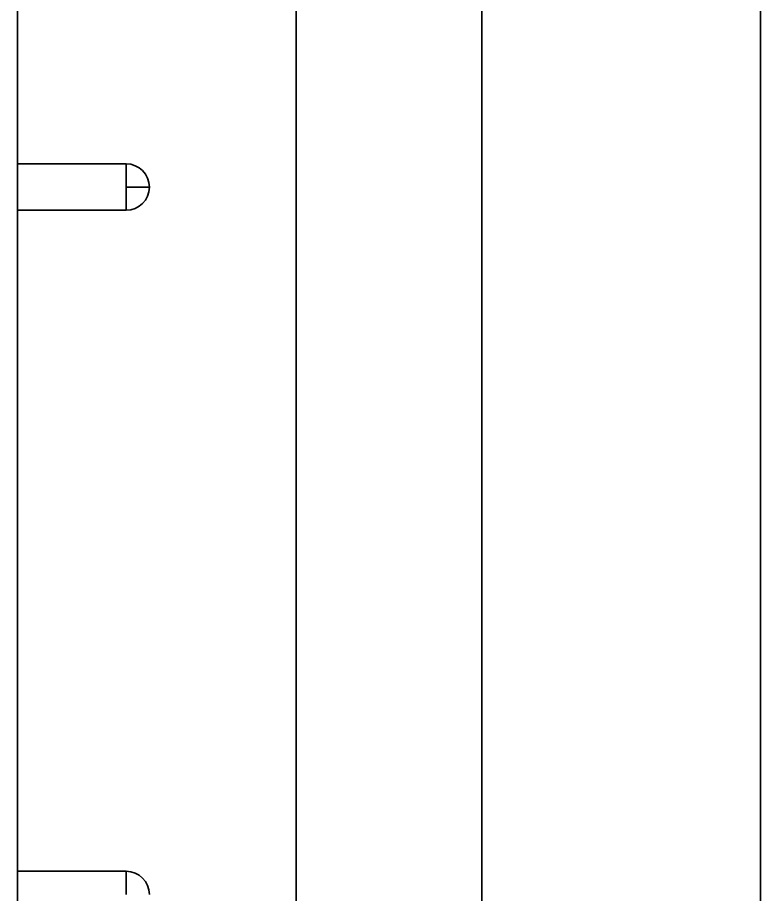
# Model space of a CAD drawing. Extents: x 146 to 1134, y 78 to 926.
# Drawn here: x 290.3 to 298.3, y 330.91 to 340.36 of the extents above; entities that cross this region are included whole.
import ezdxf

# ---------------------------------------------------------------- set-up
doc = ezdxf.new("R2010")
doc.units = 0

msp = doc.modelspace()

# ---------------------------------------------------------------- linework, layer by layer
at = {"color": 7, "lineweight": 35}
for p, q in [((298.3042, 403.9072), (298.3042, 300.1071)), ((295.3042, 388.9072), (295.3042, 303.1072)), ((290.3042, 329.0758), (290.3042, 350.7385)), ((290.3042, 350.7385), (290.3042, 329.0758)), ((293.3042, 350.7385), (293.3042, 329.0758)), ((293.3042, 350.7385), (293.3042, 329.0758))]:
    msp.add_line(p, q, dxfattribs=at)
at = {"color": 7, "lineweight": 35, "ltscale": 0.02925}
for p, q in [((290.3042, 338.7802), (291.4742, 338.7802)), ((290.3042, 338.7802), (291.4742, 338.7802)), ((290.3042, 338.7802), (291.4742, 338.7802)), ((290.3042, 338.7802), (291.4742, 338.7802)), ((290.3042, 338.7802), (291.4742, 338.7802)), ((290.3042, 338.7802), (291.4742, 338.7802)), ((290.3042, 338.7802), (291.4742, 338.7802)), ((290.3042, 338.7802), (291.4742, 338.7802)), ((290.3042, 338.7802), (291.4742, 338.7802)), ((290.3042, 338.7802), (291.4742, 338.7802)), ((290.3042, 338.7802), (291.4742, 338.7802)), ((290.3042, 338.7802), (291.4742, 338.7802)), ((290.3042, 338.7802), (291.4742, 338.7802)), ((290.3042, 338.7802), (291.4742, 338.7802)), ((290.3042, 338.7802), (291.4742, 338.7802)), ((290.3042, 338.7802), (291.4742, 338.7802)), ((290.3042, 338.7802), (291.4742, 338.7802)), ((290.3042, 338.7802), (291.4742, 338.7802)), ((290.3042, 338.7802), (291.4742, 338.7802)), ((290.3042, 338.7802), (291.4742, 338.7802)), ((290.3042, 338.7802), (291.4742, 338.7802)), ((290.3042, 338.7802), (291.4742, 338.7802)), ((290.3042, 338.7802), (291.4742, 338.7802)), ((291.4742, 338.2802), (290.3042, 338.2802)), ((290.3042, 338.2802), (291.4742, 338.2802)), ((290.3042, 331.1602), (291.4742, 331.1602)), ((290.3042, 331.1602), (291.4742, 331.1602)), ((290.3042, 331.1602), (291.4742, 331.1602)), ((290.3042, 331.1602), (291.4742, 331.1602)), ((290.3042, 331.1602), (291.4742, 331.1602)), ((290.3042, 331.1602), (291.4742, 331.1602)), ((290.3042, 331.1602), (291.4742, 331.1602)), ((290.3042, 331.1602), (291.4742, 331.1602)), ((290.3042, 331.1602), (291.4742, 331.1602)), ((290.3042, 331.1602), (291.4742, 331.1602)), ((290.3042, 331.1602), (291.4742, 331.1602)), ((290.3042, 331.1602), (291.4742, 331.1602)), ((290.3042, 331.1602), (291.4742, 331.1602)), ((290.3042, 331.1602), (291.4742, 331.1602)), ((290.3042, 331.1602), (291.4742, 331.1602)), ((290.3042, 331.1602), (291.4742, 331.1602)), ((290.3042, 331.1602), (291.4742, 331.1602)), ((290.3042, 331.1602), (291.4742, 331.1602)), ((290.3042, 331.1602), (291.4742, 331.1602)), ((290.3042, 331.1602), (291.4742, 331.1602)), ((290.3042, 331.1602), (291.4742, 331.1602)), ((290.3042, 331.1602), (291.4742, 331.1602)), ((290.3042, 331.1602), (291.4742, 331.1602))]:
    msp.add_line(p, q, dxfattribs=at)
at = {"color": 7, "lineweight": 35, "ltscale": 0.029249}
for p, q in [((290.3043, 338.7802), (291.4742, 338.7802)), ((290.3043, 338.7802), (291.4742, 338.7802)), ((290.3043, 338.7802), (291.4742, 338.7802)), ((290.3043, 338.7802), (291.4742, 338.7802)), ((290.3043, 338.7802), (291.4742, 338.7802)), ((290.3043, 331.1602), (291.4742, 331.1602)), ((290.3043, 331.1602), (291.4742, 331.1602)), ((290.3043, 331.1602), (291.4742, 331.1602)), ((290.3043, 331.1602), (291.4742, 331.1602)), ((290.3043, 331.1602), (291.4742, 331.1602))]:
    msp.add_line(p, q, dxfattribs=at)
at = {"color": 7, "lineweight": 35, "ltscale": 0.00625}
for p, q in [((291.4742, 338.5302), (291.4742, 338.7802)), ((291.4742, 338.7802), (291.4742, 338.5302)), ((291.4742, 338.5302), (291.4742, 338.2802)), ((291.7242, 338.5302), (291.4742, 338.5302)), ((291.4742, 338.2802), (291.4742, 338.5302)), ((291.4742, 338.5302), (291.7242, 338.5302)), ((291.4742, 330.9102), (291.4742, 331.1602)), ((291.4742, 331.1602), (291.4742, 330.9102))]:
    msp.add_line(p, q, dxfattribs=at)
at = {"color": 7, "lineweight": 35}
for centre, start, end in [((291.4742, 338.5302), 0, 90), ((291.4742, 338.5302), 270, 360), ((291.4742, 330.9102), 0, 90)]:
    msp.add_arc(centre, 0.25, start, end, dxfattribs=at)

doc.saveas('drawing.dxf')
